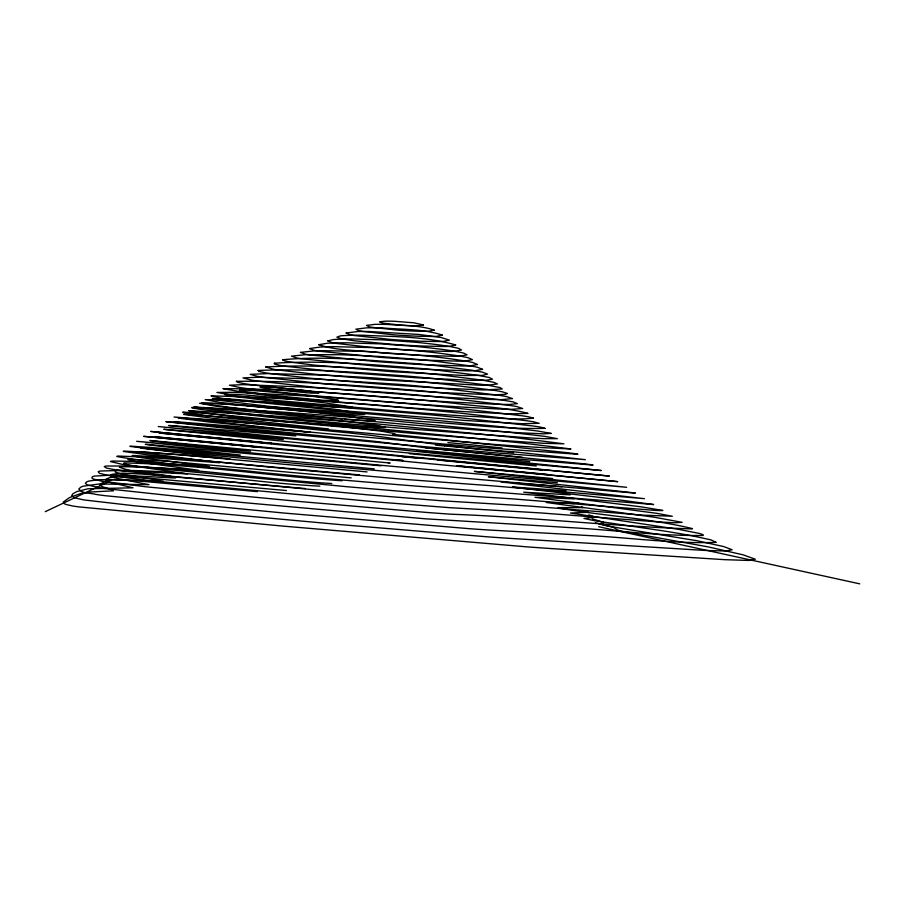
<?xml version="1.0" encoding="UTF-8"?>
<svg xmlns="http://www.w3.org/2000/svg" width="905" height="905" viewBox="0 0 905 905"><rect width="100%" height="100%" fill="white"/><g stroke="black" fill="none" stroke-linecap="round" stroke-linejoin="round"><path stroke-width="1.36" d="M574.211 498.87L534.979 497.309L589.743 504.583A1026.304 24.673 5 0 1 606.395 506.653L656.645 513.316L672.313 516.235L642.742 515.149L530.262 506.121L441.278 500.748L367.645 494.831L155.219 474.752L116.213 469.989L106.609 468.1L104.279 466.675A476.279 11.211 5.7 0 1 106.292 466.018L127.526 466.018L198.738 470.283L136.18 461.607L127.854 459.48A382.374 6.72 5.6 0 1 128.996 459.197L169.563 461.403L351.185 477.874M45.25 511.676L108.623 481.743M239.757 390.225L245.142 390.157A44.345 1.516 5.7 0 1 265.346 391.503L286.376 393.449A50.691 1.731 5.7 0 1 301.67 395.055A51.902 1.776 5.7 0 1 314.465 396.548L334.194 399.365A62.23 2.115 5.7 0 1 338.493 400.406L322.904 400.293L276.975 395.87A64.391 2.217 5.6 0 1 264.418 394.399L240.436 390.813A49.911 1.708 5.7 0 1 239.757 390.225M570.263 494.843L523.701 492.23L640.446 506.743L662.833 510.443L661.985 510.556A124.109 2.115 5.6 0 1 653.602 510.284L512.502 498.87L418.393 492.806L347.09 486.732L157.289 468.564L122.345 464.367L110.489 461.573A402.759 8.009 5.6 0 1 112.322 461.041L132.311 461.369L209.451 466.561L142.13 457.749L132.153 455.668A330.472 4.898 5.5 0 1 133.227 455.453L173.432 457.93L359.443 474.933M566.145 490.793L515.047 487.139A54.888 0.634 5.6 0 0 512.411 487.082L587.187 495.94A755.415 12.014 5.3 0 1 606.011 498.146L653.625 504.538C536.461 494.73 419.004 487.252 301.885 476.347A325.167 4.683 5.4 0 1 262.789 472.67C214.281 466.878 164.868 465.227 116.836 456.493A347.113 5.622 5.5 0 1 118.476 456.075L141.18 456.923L219.813 462.783L136.497 451.867A290.72 3.518 5.5 0 1 137.515 451.719L177.199 454.446L367.057 471.924M374.251 468.881L180.898 450.928L141.372 447.998A259.52 2.432 5.5 0 0 140.909 448.145L230.062 458.892L155.581 452.941A128.295 1.561 5.4 0 0 147.753 452.342L124.777 451.12A303.13 3.801 5.5 0 0 123.352 451.437L150.264 455.204A90.568 1.165 5.4 0 0 163.726 456.663L265.21 466.663A290.053 3.292 5.4 0 0 302.055 470.148L403.653 479.322L489.481 485.6L644.439 498.678L500.759 481.924L561.858 486.732M557.356 482.637L549.776 482.06A129.11 0.747 5.5 0 1 542.683 481.46L488.338 476.72L635.446 493.01A99.075 0.758 5.5 0 1 630.027 492.705L302.213 463.982A259.916 2.127 5.5 0 1 267.665 460.702L168.013 450.928A92.061 0.837 5.4 0 1 155.852 449.649L130.037 446.403A267.19 2.376 5.5 0 1 131.248 446.199L149.755 447.375A125.648 1.086 5.5 0 1 160.106 448.224L240.3 455.057L159.755 446.188A158.217 1.052 5.5 0 1 152.357 445.339L145.388 444.344A234.429 1.561 5.5 0 1 145.784 444.253L381.22 465.826M404.773 403.178L310.144 395.383L247.721 388.652A52.49 1.934 5.7 0 1 239.678 387.51L229.429 385.213L242.981 384.648L303.82 387.035L392.182 392.815A116.937 4.627 5.5 0 1 411.537 394.512L430.735 396.333A130.512 5.125 5.5 0 1 451.719 398.449L511.031 405.598A68.237 2.772 5.4 0 1 516.857 406.594L522.66 408.494L512.287 409.275A146.904 6.007 5.6 0 1 504.979 409.173A141.825 5.781 5.5 0 1 497.06 408.913L464.876 407.239A359.274 15.951 5.8 0 1 452.376 406.469M342.067 480.759C269.611 475.996 197.403 464.525 124.811 462.941A453.643 9.197 5.6 0 0 123.612 463.292L128.634 465.17A171.294 3.53 5.4 0 0 134.121 466.098L187.527 473.926L118.928 470.487L100.387 471.03A579.72 15.713 5.8 0 0 98.204 471.788L99.414 473.304L107.424 475.249L146.746 480.317L376.831 501.958L449.672 507.671L541.258 512.965L657.222 521.868L674.666 522.762L682.144 522.332L654.496 517.253L546.303 502.479L573.487 503.519L578.024 502.886M331.796 483.53C261.409 479.231 191.204 467.331 120.693 466.697A559.177 12.794 5.7 0 0 119.403 467.104C135.275 473.982 158.024 472.489 175.751 477.67A65.103 1.686 5.2 0 1 172.312 477.863L124.415 475.408A152.809 4.48 5.3 0 0 113.6 475.046L94.606 476.053A740.369 22.512 5.9 0 0 92.253 476.924L91.903 478.089L93.283 478.994L101.089 481.041L145.716 486.777L301.094 501.63L425.192 512.321A169.902 5.192 5.4 0 0 450.962 514.21C531.416 517.117 611.644 526.371 692.042 528.916L692.438 528.599C648.659 518.056 602.99 515.952 558.611 508.022A78.871 1.731 5.7 0 1 558.317 507.626L583.035 507.615L581.711 506.879M552.604 478.53L474.367 471.392L626.611 487.286L407.341 467.659A127.503 0.667 5.5 0 1 378.414 465.034L302.361 457.885A233.648 1.143 5.5 0 1 270.154 454.808L136.644 441.301L250.572 451.199L162.674 442.036A157.391 0.622 5.5 0 1 155.683 441.278L149.936 440.565A213.478 0.837 5.5 0 1 150.275 440.52L390.112 463.021L388.087 462.76M319.872 486.155C252.133 482.738 184.45 469.786 116.609 470.442A736.478 18.564 5.9 0 0 115.229 470.939L115.376 472.172L120.795 473.768L163.081 481.143L118.091 479.752A167.979 5.498 5.3 0 0 107.91 479.526L97.005 479.831L88.916 481.087A1039.121 34.198 6.3 0 0 86.405 482.082L85.398 483.327L87.287 484.978L101.824 488.202L196.634 498.429L424.999 518.78L552.514 526.518A297.01 11.324 6 0 1 567.277 527.457C612.606 529.832 657.924 536.099 703.275 535.466L702.925 534.595L699.293 533.418L678.343 529.312L570.444 513.033L588.442 512.287L585.286 510.873M305.404 488.553L142.04 474.073L123.046 473.134L112.582 474.197A1122.143 29.752 6.2 0 0 111.1 474.774L110.455 476.064L114.007 477.591A213.784 6.267 5.4 0 0 118.498 478.621L148.997 484.673L99.358 483.971L83.328 486.143A1893.588 61.076 6.8 0 0 80.658 487.252L78.837 489.051C82.276 493.972 90.704 492.773 96.066 494.447A60.047 2.432 5.1 0 0 105.987 495.782L284.577 513.101L469.729 528.724A211.295 7.828 5.4 0 0 489.22 530.036L568.283 534.357A381.627 16.652 6.2 0 1 584.2 535.33C628.183 537.321 672.336 543.962 716.24 542.367L710.832 539.844L693.977 536.179A542.027 19.209 5.2 0 0 681.239 533.86L676.691 533.079A469.039 16.403 5.3 0 0 661.487 530.613L594.811 520.771L583.94 518.463L595.038 517.162L588.759 514.843M342.644 419.23L299.612 415.044A163.601 4.016 5.6 0 1 291.32 414.196L228.626 407.261L202.392 403.472A92.876 2.195 5.6 0 1 201.758 402.94L219.191 403.562A71.721 1.697 5.6 0 1 230.096 404.377L282.405 409.117A94.471 2.206 5.6 0 1 306.897 411.605L319.194 412.918A87.185 2.048 5.6 0 1 346.819 416.085L374.353 420.293A144.868 3.337 5.7 0 1 375.179 420.655A141.203 3.258 5.7 0 1 375.156 420.848A144.868 3.337 5.7 0 1 374.625 420.995L352 420.022A37.761 0.86 5.6 0 1 344.601 419.4M425.655 447.851L508.384 455.815A89.572 0.735 5.5 0 1 519.889 457.014L522.377 457.274M417.137 450.724L511.529 459.785A98.068 0.577 5.5 0 1 524.493 461.109L529.753 461.663M286.455 490.544L151.644 478.462L118.838 476.46L109.969 477.535L106.417 478.949L105.58 480.17L109.958 482.354L133.092 487.806L87.955 488.779L76.846 491.585L72.773 493.847L71.687 495.623L74.482 497.761L83.701 499.899L133.929 505.725L341.332 524.708L487.738 536.846A234.101 9.378 5.5 0 0 509.198 538.328L704.169 550.398L726.161 551.021L732.122 549.754L723.638 546.563L697.212 540.771L607.662 526.099L599.144 523.905L603.431 522.717A248.196 7.161 5.5 0 0 603.477 522.298L592.142 518.803M435.452 445.102L444.525 445.927M409.354 453.677L536.258 465.962M257.45 491.63L136.191 480.759L112.933 479.718L104.652 481.709L100.987 483.621L100.15 485.035L101.993 486.573L112.367 489.809L113.385 490.815L90.251 492.015L81.054 493.406L69.436 497.626L63.327 502.037L63.622 503.203L65.635 504.379L72.841 506.019A36.449 1.787 5 0 0 78.927 506.902L283.084 526.11L526.959 546.858A276.059 11.708 5.5 0 0 551.349 548.577L724.509 559.663L748.559 560.444L755.279 559.222L743.186 554.856L708.525 546.959L622.278 531.348L617.832 530.092L613.036 527.151L595.433 522.762M402.035 456.674L417.194 458.1M547.548 474.378L456.64 465.736L617.764 481.641L143.59 436.346L261.036 447.342L154.427 436.764L164.291 437.647L402.997 460.521L394.987 459.717M437.5 460.034L542.14 470.193M502.049 447.941L470.227 444.728A54.775 0.713 5.5 0 0 447.918 442.624M234.225 396.379L262.767 400.021A92.864 2.896 5.6 0 0 282.224 402.193L329.725 406.764A40.137 1.21 5.6 0 0 336.784 407.295L352.814 407.589A87.106 2.647 5.7 0 0 351.344 406.899L324.59 402.838A65.873 2.014 5.6 0 0 308.334 400.949L302.134 400.27A66.303 2.025 5.6 0 0 282.937 398.291L250.085 395.361A56.053 1.72 5.7 0 0 236.047 394.388L225.153 394.184A65.805 2.025 5.6 0 0 234.248 396.379M598.658 526.699L859.75 583.849M452.387 406.469A365.609 16.267 5.8 0 1 404.784 403.178M444.525 445.927A53.848 0.577 5.5 0 1 462.104 447.568L506.223 451.968A81.767 0.86 5.5 0 1 513.599 452.749M282.598 359.749L284.238 360.801L291.501 362.26L313.888 365.088L392.996 371.763L464.288 375.507L482.501 375.383L487.535 374.093L482.444 372.17L472.184 370.247L435.486 365.563A79.018 4.751 5.5 0 0 416.345 363.663C372 360.665 326.92 355.631 282.598 359.749M442.353 335.122L436.527 336.366A51.223 4.299 5.6 0 1 432.862 336.479L419.083 336.264A78.43 6.652 5.6 0 1 408.845 335.8L400.542 335.291A66.766 5.622 5.6 0 1 394.252 334.85L363.12 331.49A18.745 1.527 5.6 0 1 358.55 330.585L355.846 329.182L366.468 327.87A78.034 6.335 5.5 0 1 375.473 327.825L378.822 327.893A70.398 5.735 5.5 0 1 384.286 328.051C403.528 329.68 423.981 328.945 442.353 335.122M570.727 448.937C488.689 445.701 406.198 436.244 324.171 429.445A187.154 2.998 5.6 0 1 303.526 427.488L213.863 418.449L183.557 414.433A128.612 1.946 5.6 0 1 185.039 414.252L368.821 427.726L521.212 442.93L570.727 448.937M455.656 344.952L449.344 346.366A64.255 5.023 5.6 0 1 444.808 346.513L421.526 346.015A118.295 9.469 5.7 0 1 409.207 345.405L402.951 345.031A95.76 7.568 5.7 0 1 394.037 344.432L354.421 340.778L341.038 338.719L336.898 337.158L340.054 335.981A88.882 6.686 5.5 0 1 343.074 335.642L349.737 335.291A112.706 8.417 5.4 0 1 362.181 335.201C393.268 336.784 425.735 336.23 455.656 344.952M533.384 418.121C512.468 420.587 489.707 416.832 468.202 416.255A424.422 16.403 5.8 0 1 449.932 415.033L424.185 413.189A366.717 13.824 5.8 0 1 407.397 411.911L279.668 400.779L234.508 395.677L216.883 392.442L234.915 392.295L321.705 396.741L428.472 405.304A152.017 5.057 5.5 0 1 457.545 408.212L522.049 415.768A70.839 2.466 5.4 0 1 528.588 416.843L533.384 418.121M434.174 330.133L428.45 331.207A43.078 3.733 5.6 0 1 425.327 331.287L418.234 331.207A57.547 5.023 5.6 0 1 406.99 330.732L405.508 330.653A50.16 4.355 5.6 0 1 397.725 330.133L372.453 327.372A16.064 1.369 5.6 0 1 369.014 326.694L366.48 325.404L374.704 324.375A59.549 5.034 5.5 0 1 382.351 324.341A55.601 4.706 5.5 0 1 388.279 324.488C403.46 325.8 419.739 325.065 434.174 330.133M300.483 352.407L305.528 354.228A25.6 1.606 5.7 0 0 309.397 354.896L375.315 361.491A211.057 14.899 5.8 0 0 388.89 362.498L409.241 363.844A205.22 14.435 5.8 0 0 423.404 364.658L463.699 366.016A87.072 5.815 5.6 0 0 469.989 365.88L477.523 364.511L472.772 362.509A50.205 3.349 5.5 0 0 465.713 361.084L449.83 358.697A65.386 4.321 5.5 0 0 415.768 354.952L362.792 351.344L320.042 350.654A231.205 14.073 5.3 0 0 315.212 350.778L300.483 352.407M309.623 348.629L314.08 350.348A24.435 1.606 5.7 0 0 318.424 351.129L379.998 357.294A179.326 13.043 5.8 0 0 390.078 358.041L409.286 359.308A182.222 13.27 5.8 0 0 422.318 360.032L459.321 361.185A81.122 5.645 5.6 0 0 465.023 361.038L472.387 359.647L468.733 357.939A47.603 3.303 5.5 0 0 455.758 355.427L439.796 353.244A60.929 4.197 5.5 0 0 415.452 350.654L371.932 347.599L335.325 346.683A183.432 11.867 5.3 0 0 320.291 347.045L309.691 348.527M423.416 324.974L418.167 325.755A31.46 2.817 5.6 0 1 414.433 325.766A33.598 3.009 5.6 0 1 401.039 325.144L383.46 323.209A11.595 1.018 5.6 0 1 381.412 322.791L379.614 321.818L385.236 321.173A37.535 3.303 5.5 0 1 389.003 321.151A35.646 3.134 5.5 0 1 394.523 321.286L413.924 322.814L423.416 324.974M194.145 406.967C304.77 422.126 417.273 429.468 528.882 437.862A218.354 5.091 5.6 0 0 544.063 438.654L557.344 438.654L544.312 436.301L506.019 431.911L371.65 418.732L280.38 411.956L194.145 406.967M327.848 340.857L332.022 342.622A22.489 1.618 5.7 0 0 336.004 343.368L367.996 347.034L409.275 350.088A138.623 10.77 5.7 0 0 423.359 350.812L449.943 351.445A70.058 5.283 5.6 0 0 454.887 351.287L461.516 350.009L458.869 348.504A41.2 3.1 5.5 0 0 442.986 345.461A48.282 3.609 5.5 0 0 414.75 342.192L382.906 339.884L353.425 338.979A131.836 9.423 5.4 0 0 340.699 339.137L336.411 339.352A115.761 8.315 5.4 0 0 333.266 339.601L327.848 340.857M346.163 333.051L350.133 334.771A20.566 1.618 5.6 0 0 353.979 335.506L390.564 339.409A83.984 6.867 5.6 0 0 403.766 340.337L409.071 340.642A98.17 8.1 5.7 0 0 421.979 341.253L439.185 341.536A58.078 4.706 5.6 0 0 443.303 341.4L449.366 340.144L441.221 337.52L419.411 334.511L368.81 331.468A95.116 7.421 5.4 0 0 357.305 331.558L346.163 333.051M318.786 344.715C338.051 351.242 360.733 350.111 381.243 352.803A150.931 11.301 5.7 0 0 391.311 353.55L409.298 354.715A160.128 12.048 5.7 0 0 421.153 355.36L454.763 356.321A75.635 5.487 5.6 0 0 460.079 356.174L467.059 354.828L463.903 353.21A44.662 3.235 5.5 0 0 447.692 350.167L444.434 349.703A54.085 3.892 5.5 0 0 415.124 346.4L380.666 343.877L346.592 342.814A153.68 10.475 5.4 0 0 330.11 343.108A147.345 10.057 5.4 0 0 327.033 343.278L318.786 344.715M265.787 367L273.819 369.342A35.736 1.821 5.7 0 0 277.801 369.964L316.716 374.41L373.573 379.184A383.652 24.05 6 0 0 386.65 380.157L480.069 385.202A109.969 6.086 5.6 0 0 488.236 385.179L497.422 383.935L493.802 382.317L482.75 380.19L437.726 374.557A91.473 4.955 5.5 0 0 422.081 372.996C370.224 368.957 317.745 363.867 265.787 367M551.055 433.405L543.52 433.834L519.131 432.76A215.775 5.702 5.6 0 1 510.997 432.262L482.648 430.339A548.272 16.245 5.8 0 1 450.6 427.975L423.529 425.87A326.694 8.846 5.7 0 1 405.417 424.4L263.638 411.492L215.616 406.141L199.575 403.302L214.745 403.494L284.193 407.759L373.414 414.23L500.533 426.651L536.97 430.904L551.055 433.405M482.569 369.342L475.17 370.699A92.48 5.916 5.6 0 1 467.93 370.835L424.434 369.251A228.875 15.532 5.8 0 1 404.105 368.041A212.381 14.276 5.8 0 1 390.96 367.147L387.747 366.921A248.162 17.025 5.8 0 1 374.161 365.914L301.399 358.765A27.274 1.629 5.7 0 1 296.919 358.007L291.41 356.163L305.528 354.67L341.355 354.737L378.12 356.378L416.062 359.285A73.328 4.627 5.5 0 1 434.208 361.106L470.894 365.982A52.739 3.36 5.5 0 1 477.433 367.283L482.569 369.342M223.162 388.652C279.702 399.275 339.149 401.379 396.899 406.854A416.651 17.534 5.8 0 0 404.275 407.42L411.255 407.94A371.005 15.283 5.8 0 0 438.111 409.886L444.604 410.327A394.772 16.426 5.8 0 0 463.428 411.56L508.87 413.947L528.022 413.393C504.334 407.103 478.96 406.684 454.593 403.313A140.501 5.091 5.5 0 0 427.499 400.598C359.59 394.603 291.308 388.879 223.162 388.652M260.233 386.967L260.323 387.136A30.476 1.154 5.7 0 0 262.45 387.679L268.638 388.664A36.324 1.38 5.7 0 0 277.665 389.84L306.705 392.759A22.976 0.86 5.7 0 0 312.61 393.155L318.877 393.098L317.27 392.544A35.295 1.324 5.7 0 0 311.026 391.492L300.777 390.157A30.725 1.154 5.7 0 0 293.039 389.274L278.978 387.906A26.426 0.996 5.7 0 0 269.882 387.182A26.155 0.984 5.7 0 0 262.484 386.82L260.233 386.967M392.996 434.298L567.186 452.67A79.753 1.109 5.5 0 1 575.229 453.722L577.922 454.276L484.944 447.715L323.074 433.325A201.08 2.658 5.6 0 1 295.697 430.701L210.062 422.115L178.466 418.121A136.338 1.686 5.5 0 1 181.158 418.031L328.538 428.947L214.236 416.639L182.855 412.431A120.704 1.98 5.6 0 1 183.149 412.126L202.2 413.144A82.717 1.369 5.6 0 1 216.94 414.332L342.294 426.549L381.288 431.153L394.965 433.687L392.996 434.298M188.84 410.644C259.43 421.063 331.92 425.565 403.279 432.522A274.192 5.509 5.6 0 0 426.413 434.479L466.799 437.749A732.292 17.376 5.9 0 0 491.562 439.672L543.769 443.303L563.928 443.812L510.85 437.115L374.285 423.631L282.598 416.583L188.84 410.644M507.286 393.471L505.205 394.399L493.372 394.818L442.387 392.634A308.582 16.482 5.8 0 1 422.895 391.424L327.135 384.116L265.278 377.532A42.501 1.923 5.7 0 1 257.167 376.288L250.21 374.342L268.774 373.561L329.895 375.337L373.776 377.894L423.868 382.08A105.252 5.079 5.5 0 1 443.337 384.037L493.18 390.179A63.678 3.145 5.4 0 1 502.795 391.933L507.286 393.471M545.014 428.348C504.651 429.411 463.858 423.845 423.438 421.64A347.441 10.656 5.7 0 1 407.861 420.406L271.093 408.166L220.526 402.487L205.164 399.659L223.739 399.874L320.132 405.598L430.576 414.818A181.588 4.932 5.5 0 1 463.767 418.133L533.068 425.984A73.226 2.115 5.4 0 1 540.477 427.126L545.014 428.348M601.101 470.51L333.244 446.086A299.521 1.437 5.5 0 1 313.062 444.151A291.32 1.391 5.5 0 1 293.062 442.217L167.154 429.739L163.794 429.275L283.31 439.649L158.273 426.538L341.977 443.755L601.101 470.51M166.09 421.685L295.856 435.893L178.964 426.153A147.583 1.029 5.5 0 0 171.068 425.588L169.178 425.497A155.784 1.086 5.5 0 0 168.692 425.588L287.168 437.749A250.199 1.912 5.5 0 0 314.148 440.35A250.504 1.912 5.5 0 0 334.33 442.285L515.873 458.869L593.103 465.068L590.196 464.593A82.796 0.656 5.5 0 0 583.216 463.779L428.37 448.111L377.69 441.663A112.978 1.041 5.5 0 0 349.952 438.744L295.55 433.291A153.612 1.38 5.5 0 0 273.502 431.142L166.09 421.685M512.377 398.562L502.139 399.614A130.501 6.086 5.6 0 1 494.56 399.558A128.046 5.962 5.5 0 1 489.334 399.422L456.708 397.895A316.818 15.917 5.8 0 1 443.914 397.148A328.775 16.607 5.8 0 1 413.031 395.134L316.954 387.51L258.117 381.107A45.895 1.946 5.7 0 1 250.945 380.021L242.993 377.917L257.88 377.238L315.257 378.98L399.659 384.387A108.453 4.921 5.5 0 1 424.762 386.661A112.605 5.091 5.5 0 1 449.627 389.184L499.899 395.44A65.273 3.032 5.4 0 1 506.8 396.661L512.377 398.562M385.168 427.251L385.066 427.352A210.164 4.073 5.7 0 1 383.912 427.545L362.136 426.583L312.847 421.798A350.292 8.122 5.5 0 1 282.111 418.608L209.112 410.485A94.233 1.878 5.6 0 1 198.387 409.026L193.319 408.166A106.089 2.127 5.6 0 1 192.686 407.431L208.365 408.155A78.294 1.572 5.6 0 1 226.533 409.569L272.541 413.755A107.842 2.127 5.6 0 1 307.553 417.25L330.144 419.637A94.844 1.889 5.6 0 1 352.769 422.205L376.774 425.35L385.168 427.251M274.339 363.21L274.441 364.014L279.883 365.36A32.693 1.765 5.7 0 0 285.697 366.31L335.676 371.706L415.429 377.702L472.127 380.36L486.494 380.247L492.444 379.184L489.266 377.521L478.134 375.326L434.796 369.851A85.183 4.864 5.5 0 0 421.153 368.493C372.419 364.602 323.209 360.122 274.339 363.21M258.129 370.473L258.841 371.412L265.504 372.849A39.017 1.878 5.7 0 0 270.618 373.652L310.924 378.267L369.308 383.234A431.323 26.087 6 0 0 386.921 384.557L422.318 386.989A289.6 16.301 5.8 0 0 440.848 388.109L483.994 389.965L502.252 388.98L500.058 387.578L486.324 384.93L440.554 379.286A98.136 5.023 5.5 0 0 428.846 378.098A96.835 4.966 5.5 0 0 406.141 375.982C356.966 372.351 307.428 368.392 258.129 370.473M310.177 432.251L179.495 422.002A143.013 1.38 5.5 0 0 174.088 421.753A145.739 1.403 5.5 0 0 173.862 421.956L287.971 433.902A221.601 2.319 5.5 0 0 308.469 435.882A220.232 2.296 5.5 0 0 328.809 437.816L403.981 444.83A166.69 1.697 5.5 0 0 420.904 446.369L480.793 451.595A4169.233 53.44 6.4 0 0 495.669 452.862L585.377 459.65L514.323 451.844C466.347 448.778 419.026 442.194 371.627 435.396A107.582 1.369 5.6 0 0 346.163 432.624L228.264 421.029L174.054 417.024L284.543 429.411A125.15 1.369 5.6 0 1 292.496 430.248L310.177 432.251M236.42 381.31L237.404 382.238L242.291 383.29A49.481 1.957 5.7 0 0 255.414 385.236L318.549 391.922L419.626 399.931A341.638 16.2 5.8 0 0 433.518 400.881A347.859 16.539 5.8 0 0 453.62 402.148L495.612 404.252A137.266 6.007 5.5 0 0 510.33 404.399L517.377 403.63L513.293 401.933L502.094 399.987L448.891 393.618A121.213 5.125 5.5 0 0 425.655 391.277C362.781 385.722 299.544 380.756 236.42 381.31M211.238 395.87L222.076 398.347A61.008 1.742 5.6 0 0 234.09 399.931L329.171 409.614L455.181 419.728A460.226 16.414 5.8 0 0 472.93 420.938L521.959 423.71L539.176 423.314L533.554 421.809A72.083 2.296 5.4 0 0 526.077 420.655L460.6 413.155A165.411 5 5.5 0 0 429.49 410.044C356.921 403.245 284.08 397.589 211.238 395.87M212.98 398.438L212.551 398.505A79.402 2.161 5.6 0 0 214.723 399.399A77.151 2.093 5.6 0 0 223.037 400.779L265.934 406.006A125.41 3.496 5.6 0 0 285.822 408.155L337.848 413.189A41.426 1.097 5.6 0 0 346.762 413.879L364.172 414.433A108.939 2.907 5.7 0 0 364.636 414.196L335.665 409.411A76.665 2.07 5.6 0 0 317.259 407.261L302.417 405.655A80.5 2.172 5.6 0 0 279.984 403.37L238.072 399.648A64.775 1.765 5.6 0 0 228.298 398.947L212.98 398.438M159.19 433.009L298.808 446.651A360.914 0.645 5.5 0 0 318.526 448.552L609.404 476.064L150.784 431.425L271.885 443.484L159.19 433.009"/></g></svg>
